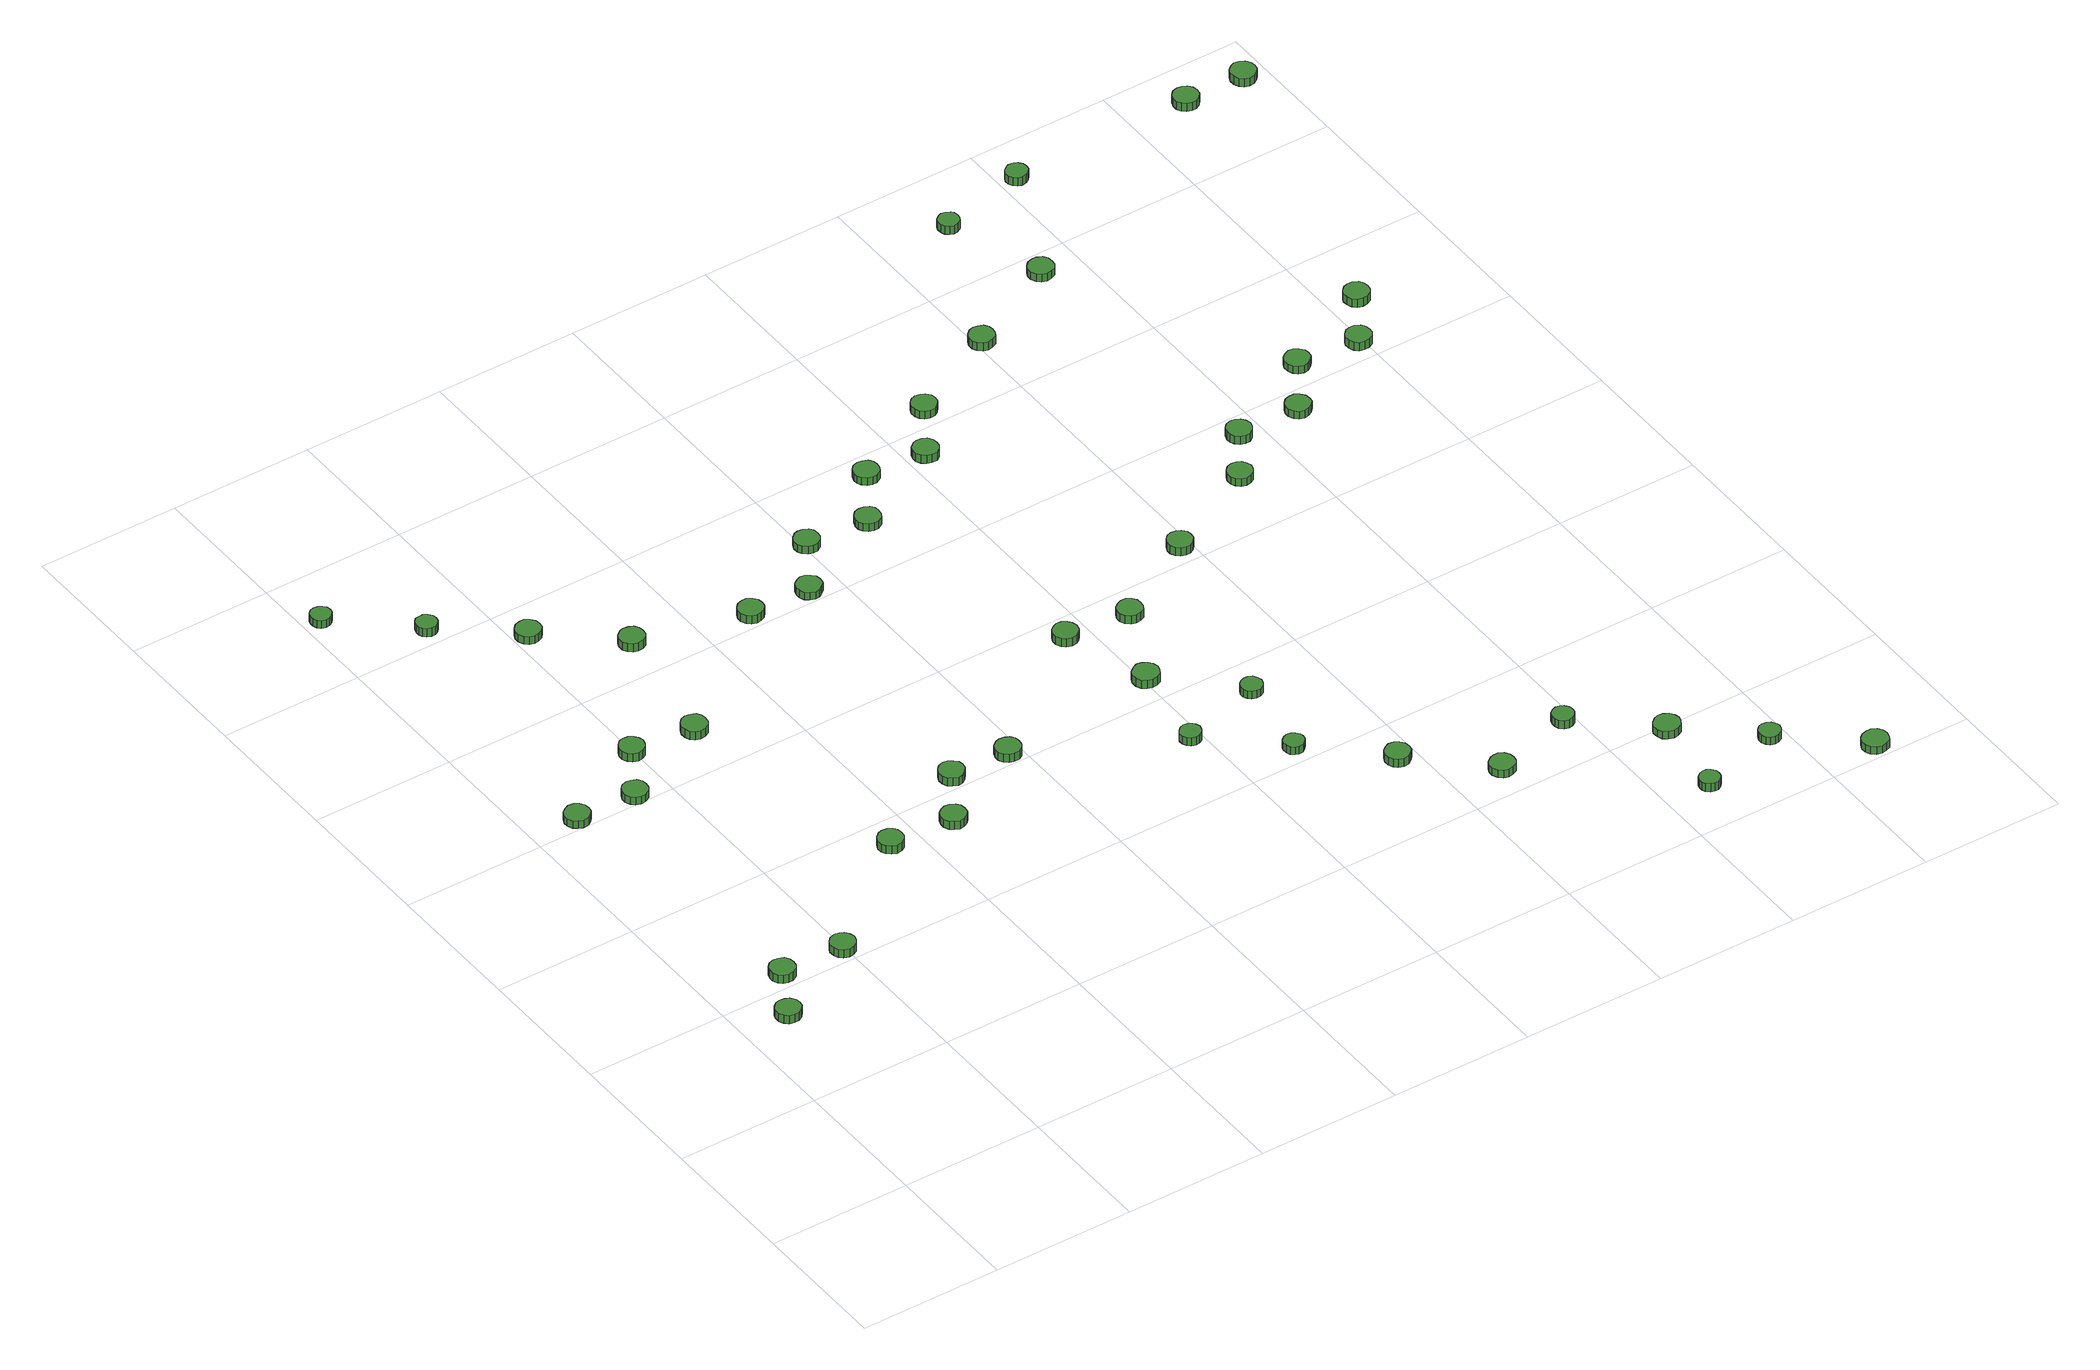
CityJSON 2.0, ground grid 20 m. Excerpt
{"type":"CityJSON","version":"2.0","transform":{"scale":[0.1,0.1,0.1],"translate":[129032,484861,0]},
"CityObjects":{
"tree1":{"type":"SolitaryVegetationObject","attributes":{"function":"something"},"geometry":[{"type":"MultiSurface","lod":"1","boundaries":[[[0,1,2,3,4,5,6,7,8,9,10,11,12,13,14]],[[15,16,17,18,19,20,21,22,23,24,25,26,27,28,29]],[[0,29,28,1]],[[1,28,27,2]],[[2,27,26,3]],[[3,26,25,4]],[[4,25,24,5]],[[5,24,23,6]],[[6,23,22,7]],[[7,22,21,8]],[[8,21,20,9]],[[9,20,19,10]],[[10,19,18,11]],[[11,18,17,12]],[[12,17,16,13]],[[13,16,15,14]],[[14,15,29,0]]]}]},
"tree2":{"type":"SolitaryVegetationObject","attributes":{"function":"something"},"geometry":[{"type":"MultiSurface","lod":"1","boundaries":[[[30,31,32,33,34,35,36,37,38,39,40,41,42,43,44]],[[45,46,47,48,49,50,51,52,53,54,55,56,57,58,59]],[[30,59,58,31]],[[31,58,57,32]],[[32,57,56,33]],[[33,56,55,34]],[[34,55,54,35]],[[35,54,53,36]],[[36,53,52,37]],[[37,52,51,38]],[[38,51,50,39]],[[39,50,49,40]],[[40,49,48,41]],[[41,48,47,42]],[[42,47,46,43]],[[43,46,45,44]],[[44,45,59,30]]]}]},
"tree3":{"type":"SolitaryVegetationObject","attributes":{"function":"something"},"geometry":[{"type":"MultiSurface","lod":"1","boundaries":[[[60,61,62,63,64,65,66,67,68,69,70,71,72,73,74]],[[75,76,77,78,79,80,81,82,83,84,85,86,87,88,89]],[[60,89,88,61]],[[61,88,87,62]],[[62,87,86,63]],[[63,86,85,64]],[[64,85,84,65]],[[65,84,83,66]],[[66,83,82,67]],[[67,82,81,68]],[[68,81,80,69]],[[69,80,79,70]],[[70,79,78,71]],[[71,78,77,72]],[[72,77,76,73]],[[73,76,75,74]],[[74,75,89,60]]]}]},
"tree4":{"type":"SolitaryVegetationObject","attributes":{"function":"something"},"geometry":[{"type":"MultiSurface","lod":"1","boundaries":[[[90,91,92,93,94,95,96,97,98,99,100,101,102,103,104]],[[105,106,107,108,109,110,111,112,113,114,115,116,117,118,119]],[[90,119,118,91]],[[91,118,117,92]],[[92,117,116,93]],[[93,116,115,94]],[[94,115,114,95]],[[95,114,113,96]],[[96,113,112,97]],[[97,112,111,98]],[[98,111,110,99]],[[99,110,109,100]],[[100,109,108,101]],[[101,108,107,102]],[[102,107,106,103]],[[103,106,105,104]],[[104,105,119,90]]]}]},
"tree5":{"type":"SolitaryVegetationObject","attributes":{"function":"something"},"geometry":[{"type":"MultiSurface","lod":"1","boundaries":[[[120,121,122,123,124,125,126,127,128,129,130,131,132,133,134]],[[135,136,137,138,139,140,141,142,143,144,145,146,147,148,149]],[[120,149,148,121]],[[121,148,147,122]],[[122,147,146,123]],[[123,146,145,124]],[[124,145,144,125]],[[125,144,143,126]],[[126,143,142,127]],[[127,142,141,128]],[[128,141,140,129]],[[129,140,139,130]],[[130,139,138,131]],[[131,138,137,132]],[[132,137,136,133]],[[133,136,135,134]],[[134,135,149,120]]]}]},
"tree6":{"type":"SolitaryVegetationObject","attributes":{"function":"something"},"geometry":[{"type":"MultiSurface","lod":"1","boundaries":[[[150,151,152,153,154,155,156,157,158,159,160,161,162,163,164]],[[165,166,167,168,169,170,171,172,173,174,175,176,177,178,179]],[[150,179,178,151]],[[151,178,177,152]],[[152,177,176,153]],[[153,176,175,154]],[[154,175,174,155]],[[155,174,173,156]],[[156,173,172,157]],[[157,172,171,158]],[[158,171,170,159]],[[159,170,169,160]],[[160,169,168,161]],[[161,168,167,162]],[[162,167,166,163]],[[163,166,165,164]],[[164,165,179,150]]]}]},
"tree7":{"type":"SolitaryVegetationObject","attributes":{"function":"something"},"geometry":[{"type":"MultiSurface","lod":"1","boundaries":[[[180,181,182,183,184,185,186,187,188,189,190,191,192,193,194]],[[195,196,197,198,199,200,201,202,203,204,205,206,207,208,209]],[[180,209,208,181]],[[181,208,207,182]],[[182,207,206,183]],[[183,206,205,184]],[[184,205,204,185]],[[185,204,203,186]],[[186,203,202,187]],[[187,202,201,188]],[[188,201,200,189]],[[189,200,199,190]],[[190,199,198,191]],[[191,198,197,192]],[[192,197,196,193]],[[193,196,195,194]],[[194,195,209,180]]]}]},
"tree8":{"type":"SolitaryVegetationObject","attributes":{"function":"something"},"geometry":[{"type":"MultiSurface","lod":"1","boundaries":[[[210,211,212,213,214,215,216,217,218,219,220,221,222,223,224]],[[225,226,227,228,229,230,231,232,233,234,235,236,237,238,239]],[[210,239,238,211]],[[211,238,237,212]],[[212,237,236,213]],[[213,236,235,214]],[[214,235,234,215]],[[215,234,233,216]],[[216,233,232,217]],[[217,232,231,218]],[[218,231,230,219]],[[219,230,229,220]],[[220,229,228,221]],[[221,228,227,222]],[[222,227,226,223]],[[223,226,225,224]],[[224,225,239,210]]]}]},
"tree9":{"type":"SolitaryVegetationObject","attributes":{"function":"something"},"geometry":[{"type":"MultiSurface","lod":"1","boundaries":[[[240,241,242,243,244,245,246,247,248,249,250,251,252,253,254]],[[255,256,257,258,259,260,261,262,263,264,265,266,267,268,269]],[[240,269,268,241]],[[241,268,267,242]],[[242,267,266,243]],[[243,266,265,244]],[[244,265,264,245]],[[245,264,263,246]],[[246,263,262,247]],[[247,262,261,248]],[[248,261,260,249]],[[249,260,259,250]],[[250,259,258,251]],[[251,258,257,252]],[[252,257,256,253]],[[253,256,255,254]],[[254,255,269,240]]]}]},
"tree10":{"type":"SolitaryVegetationObject","attributes":{"function":"something"},"geometry":[{"type":"MultiSurface","lod":"1","boundaries":[[[270,271,272,273,274,275,276,277,278,279,280,281,282,283,284]],[[285,286,287,288,289,290,291,292,293,294,295,296,297,298,299]],[[270,299,298,271]],[[271,298,297,272]],[[272,297,296,273]],[[273,296,295,274]],[[274,295,294,275]],[[275,294,293,276]],[[276,293,292,277]],[[277,292,291,278]],[[278,291,290,279]],[[279,290,289,280]],[[280,289,288,281]],[[281,288,287,282]],[[282,287,286,283]],[[283,286,285,284]],[[284,285,299,270]]]}]},
"tree11":{"type":"SolitaryVegetationObject","attributes":{"function":"something"},"geometry":[{"type":"MultiSurface","lod":"1","boundaries":[[[300,301,302,303,304,305,306,307,308,309,310,311,312,313,314]],[[315,316,317,318,319,320,321,322,323,324,325,326,327,328,329]],[[300,329,328,301]],[[301,328,327,302]],[[302,327,326,303]],[[303,326,325,304]],[[304,325,324,305]],[[305,324,323,306]],[[306,323,322,307]],[[307,322,321,308]],[[308,321,320,309]],[[309,320,319,310]],[[310,319,318,311]],[[311,318,317,312]],[[312,317,316,313]],[[313,316,315,314]],[[314,315,329,300]]]}]},
"tree12":{"type":"SolitaryVegetationObject","attributes":{"function":"something"},"geometry":[{"type":"MultiSurface","lod":"1","boundaries":[[[330,331,332,333,334,335,336,337,338,339,340,341,342,343,344]],[[345,346,347,348,349,350,351,352,353,354,355,356,357,358,359]],[[330,359,358,331]],[[331,358,357,332]],[[332,357,356,333]],[[333,356,355,334]],[[334,355,354,335]],[[335,354,353,336]],[[336,353,352,337]],[[337,352,351,338]],[[338,351,350,339]],[[339,350,349,340]],[[340,349,348,341]],[[341,348,347,342]],[[342,347,346,343]],[[343,346,345,344]],[[344,345,359,330]]]}]},
"tree13":{"type":"SolitaryVegetationObject","attributes":{"function":"something"},"geometry":[{"type":"MultiSurface","lod":"1","boundaries":[[[360,361,362,363,364,365,366,367,368,369,370,371,372,373,374]],[[375,376,377,378,379,380,381,382,383,384,385,386,387,388,389]],[[360,389,388,361]],[[361,388,387,362]],[[362,387,386,363]],[[363,386,385,364]],[[364,385,384,365]],[[365,384,383,366]],[[366,383,382,367]],[[367,382,381,368]],[[368,381,380,369]],[[369,380,379,370]],[[370,379,378,371]],[[371,378,377,372]],[[372,377,376,373]],[[373,376,375,374]],[[374,375,389,360]]]}]},
"tree14":{"type":"SolitaryVegetationObject","attributes":{"function":"something"},"geometry":[{"type":"MultiSurface","lod":"1","boundaries":[[[390,391,392,393,394,395,396,397,398,399,400,401,402,403,404]],[[405,406,407,408,409,410,411,412,413,414,415,416,417,418,419]],[[390,419,418,391]],[[391,418,417,392]],[[392,417,416,393]],[[393,416,415,394]],[[394,415,414,395]],[[395,414,413,396]],[[396,413,412,397]],[[397,412,411,398]],[[398,411,410,399]],[[399,410,409,400]],[[400,409,408,401]],[[401,408,407,402]],[[402,407,406,403]],[[403,406,405,404]],[[404,405,419,390]]]}]},
"tree15":{"type":"SolitaryVegetationObject","attributes":{"function":"something"},"geometry":[{"type":"MultiSurface","lod":"1","boundaries":[[[420,421,422,423,424,425,426,427,428,429,430,431,432,433,434]],[[435,436,437,438,439,440,441,442,443,444,445,446,447,448,449]],[[420,449,448,421]],[[421,448,447,422]],[[422,447,446,423]],[[423,446,445,424]],[[424,445,444,425]],[[425,444,443,426]],[[426,443,442,427]],[[427,442,441,428]],[[428,441,440,429]],[[429,440,439,430]],[[430,439,438,431]],[[431,438,437,432]],[[432,437,436,433]],[[433,436,435,434]],[[434,435,449,420]]]}]},
"tree16":{"type":"SolitaryVegetationObject","attributes":{"function":"something"},"geometry":[{"type":"MultiSurface","lod":"1","boundaries":[[[450,451,452,453,454,455,456,457,458,459,460,461,462,463,464]],[[465,466,467,468,469,470,471,472,473,474,475,476,477,478,479]],[[450,479,478,451]],[[451,478,477,452]],[[452,477,476,453]],[[453,476,475,454]],[[454,475,474,455]],[[455,474,473,456]],[[456,473,472,457]],[[457,472,471,458]],[[458,471,470,459]],[[459,470,469,460]],[[460,469,468,461]],[[461,468,467,462]],[[462,467,466,463]],[[463,466,465,464]],[[464,465,479,450]]]}]},
"tree17":{"type":"SolitaryVegetationObject","attributes":{"function":"something"},"geometry":[{"type":"MultiSurface","lod":"1","boundaries":[[[480,481,482,483,484,485,486,487,488,489,490,491,492,493,494]],[[495,496,497,498,499,500,501,502,503,504,505,506,507,508,509]],[[480,509,508,481]],[[481,508,507,482]],[[482,507,506,483]],[[483,506,505,484]],[[484,505,504,485]],[[485,504,503,486]],[[486,503,502,487]],[[487,502,501,488]],[[488,501,500,489]],[[489,500,499,490]],[[490,499,498,491]],[[491,498,497,492]],[[492,497,496,493]],[[493,496,495,494]],[[494,495,509,480]]]}]},
"tree18":{"type":"SolitaryVegetationObject","attributes":{"function":"something"},"geometry":[{"type":"MultiSurface","lod":"1","boundaries":[[[510,511,512,513,514,515,516,517,518,519,520,521,522,523,524]],[[525,526,527,528,529,530,531,532,533,534,535,536,537,538,539]],[[510,539,538,511]],[[511,538,537,512]],[[512,537,536,513]],[[513,536,535,514]],[[514,535,534,515]],[[515,534,533,516]],[[516,533,532,517]],[[517,532,531,518]],[[518,531,530,519]],[[519,530,529,520]],[[520,529,528,521]],[[521,528,527,522]],[[522,527,526,523]],[[523,526,525,524]],[[524,525,539,510]]]}]},
"tree19":{"type":"SolitaryVegetationObject","attributes":{"function":"something"},"geometry":[{"type":"MultiSurface","lod":"1","boundaries":[[[540,541,542,543,544,545,546,547,548,549,550,551,552,553,554]],[[555,556,557,558,559,560,561,562,563,564,565,566,567,568,569]],[[540,569,568,541]],[[541,568,567,542]],[[542,567,566,543]],[[543,566,565,544]],[[544,565,564,545]],[[545,564,563,546]],[[546,563,562,547]],[[547,562,561,548]],[[548,561,560,549]],[[549,560,559,550]],[[550,559,558,551]],[[551,558,557,552]],[[552,557,556,553]],[[553,556,555,554]],[[554,555,569,540]]]}]},
"tree20":{"type":"SolitaryVegetationObject","attributes":{"function":"something"},"geometry":[{"type":"MultiSurface","lod":"1","boundaries":[[[570,571,572,573,574,575,576,577,578,579,580,581,582,583,584]],[[585,586,587,588,589,590,591,592,593,594,595,596,597,598,599]],[[570,599,598,571]],[[571,598,597,572]],[[572,597,596,573]],[[573,596,595,574]],[[574,595,594,575]],[[575,594,593,576]],[[576,593,592,577]],[[577,592,591,578]],[[578,591,590,579]],[[579,590,589,580]],[[580,589,588,581]],[[581,588,587,582]],[[582,587,586,583]],[[583,586,585,584]],[[584,585,599,570]]]}]},
"tree21":{"type":"SolitaryVegetationObject","attributes":{"function":"something"},"geometry":[{"type":"MultiSurface","lod":"1","boundaries":[[[600,601,602,603,604,605,606,607,608,609,610,611,612,613,614]],[[615,616,617,618,619,620,621,622,623,624,625,626,627,628,629]],[[600,629,628,601]],[[601,628,627,602]],[[602,627,626,603]],[[603,626,625,604]],[[604,625,624,605]],[[605,624,623,606]],[[606,623,622,607]],[[607,622,621,608]],[[608,621,620,609]],[[609,620,619,610]],[[610,619,618,611]],[[611,618,617,612]],[[612,617,616,613]],[[613,616,615,614]],[[614,615,629,600]]]}]},
"tree22":{"type":"SolitaryVegetationObject","attributes":{"function":"something"},"geometry":[{"type":"MultiSurface","lod":"1","boundaries":[[[630,631,632,633,634,635,636,637,638,639,640,641,642,643,644]],[[645,646,647,648,649,650,651,652,653,654,655,656,657,658,659]],[[630,659,658,631]],[[631,658,657,632]],[[632,657,656,633]],[[633,656,655,634]],[[634,655,654,635]],[[635,654,653,636]],[[636,653,652,637]],[[637,652,651,638]],[[638,651,650,639]],[[639,650,649,640]],[[640,649,648,641]],[[641,648,647,642]],[[642,647,646,643]],[[643,646,645,644]],[[644,645,659,630]]]}]},
"tree23":{"type":"SolitaryVegetationObject","attributes":{"function":"something"},"geometry":[{"type":"MultiSurface","lod":"1","boundaries":[[[660,661,662,663,664,665,666,667,668,669,670,671,672,673,674]],[[675,676,677,678,679,680,681,682,683,684,685,686,687,688,689]],[[660,689,688,661]],[[661,688,687,662]],[[662,687,686,663]],[[663,686,685,664]],[[664,685,684,665]],[[665,684,683,666]],[[666,683,682,667]],[[667,682,681,668]],[[668,681,680,669]],[[669,680,679,670]],[[670,679,678,671]],[[671,678,677,672]],[[672,677,676,673]],[[673,676,675,674]],[[674,675,689,660]]]}]},
"tree24":{"type":"SolitaryVegetationObject","attributes":{"function":"something"},"geometry":[{"type":"MultiSurface","lod":"1","boundaries":[[[690,691,692,693,694,695,696,697,698,699,700,701,702,703,704]],[[705,706,707,708,709,710,711,712,713,714,715,716,717,718,719]],[[690,719,718,691]],[[691,718,717,692]],[[692,717,716,693]],[[693,716,715,694]],[[694,715,714,695]],[[695,714,713,696]],[[696,713,712,697]],[[697,712,711,698]],[[698,711,710,699]],[[699,710,709,700]],[[700,709,708,701]],[[701,708,707,702]],[[702,707,706,703]],[[703,706,705,704]],[[704,705,719,690]]]}]},
"tree25":{"type":"SolitaryVegetationObject","attributes":{"function":"something"},"geometry":[{"type":"MultiSurface","lod":"1","boundaries":[[[720,721,722,723,724,725,726,727,728,729,730,731,732,733,734]],[[735,736,737,738,739,740,741,742,743,744,745,746,747,748,749]],[[720,749,748,721]],[[721,748,747,722]],[[722,747,746,723]],[[723,746,745,724]],[[724,745,744,725]],[[725,744,743,726]],[[726,743,742,727]],[[727,742,741,728]],[[728,741,740,729]],[[729,740,739,730]],[[730,739,738,731]],[[731,738,737,732]],[[732,737,736,733]],[[733,736,735,734]],[[734,735,749,720]]]}]},
"tree26":{"type":"SolitaryVegetationObject","attributes":{"function":"something"},"geometry":[{"type":"MultiSurface","lod":"1","boundaries":[[[750,751,752,753,754,755,756,757,758,759,760,761,762,763,764]],[[765,766,767,768,769,770,771,772,773,774,775,776,777,778,779]],[[750,779,778,751]],[[751,778,777,752]],[[752,777,776,753]],[[753,776,775,754]],[[754,775,774,755]],[[755,774,773,756]],[[756,773,772,757]],[[757,772,771,758]],[[758,771,770,759]],[[759,770,769,760]],[[760,769,768,761]],[[761,768,767,762]],[[762,767,766,763]],[[763,766,765,764]],[[764,765,779,750]]]}]},
"tree27":{"type":"SolitaryVegetationObject","attributes":{"function":"something"},"geometry":[{"type":"MultiSurface","lod":"1","boundaries":[[[780,781,782,783,784,785,786,787,788,789,790,791,792,793,794]],[[795,796,797,798,799,800,801,802,803,804,805,806,807,808,809]],[[780,809,808,781]],[[781,808,807,782]],[[782,807,806,783]],[[783,806,805,784]],[[784,805,804,785]],[[785,804,803,786]],[[786,803,802,787]],[[787,802,801,788]],[[788,801,800,789]],[[789,800,799,790]],[[790,799,798,791]],[[791,798,797,792]],[[792,797,796,793]],[[793,796,795,794]],[[794,795,809,780]]]}]},
"tree28":{"type":"SolitaryVegetationObject","attributes":{"function":"something"},"geometry":[{"type":"MultiSurface","lod":"1","boundaries":[[[810,811,812,813,814,815,816,817,818,819,820,821,822,823,824]],[[825,826,827,828,829,830,831,832,833,834,835,836,837,838,839]],[[810,839,838,811]],[[811,838,837,812]],[[812,837,836,813]],[[813,836,835,814]],[[814,835,834,815]],[[815,834,833,816]],[[816,833,832,817]],[[817,832,831,818]],[[818,831,830,819]],[[819,830,829,820]],[[820,829,828,821]],[[821,828,827,822]],[[822,827,826,823]],[[823,826,825,824]],[[824,825,839,810]]]}]},
"tree29":{"type":"SolitaryVegetationObject","attributes":{"function":"something"},"geometry":[{"type":"MultiSurface","lod":"1","boundaries":[[[840,841,842,843,844,845,846,847,848,849,850,851,852,853,854]],[[855,856,857,858,859,860,861,862,863,864,865,866,867,868,869]],[[840,869,868,841]],[[841,868,867,842]],[[842,867,866,843]],[[843,866,865,844]],[[844,865,864,845]],[[845,864,863,846]],[[846,863,862,847]],[[847,862,861,848]],[[848,861,860,849]],[[849,860,859,850]],[[850,859,858,851]],[[851,858,857,852]],[[852,857,856,853]],[[853,856,855,854]],[[854,855,869,840]]]}]},
"tree30":{"type":"SolitaryVegetationObject","attributes":{"function":"something"},"geometry":[{"type":"MultiSurface","lod":"1","boundaries":[[[870,871,872,873,874,875,876,877,878,879,880,881,882,883,884]],[[885,886,887,888,889,890,891,892,893,894,895,896,897,898,899]],[[870,899,898,871]],[[871,898,897,872]],[[872,897,896,873]],[[873,896,895,874]],[[874,895,894,875]],[[875,894,893,876]],[[876,893,892,877]],[[877,892,891,878]],[[878,891,890,879]],[[879,890,889,880]],[[880,889,888,881]],[[881,888,887,882]],[[882,887,886,883]],[[883,886,885,884]],[[884,885,899,870]]]}]},
"tree31":{"type":"SolitaryVegetationObject","attributes":{"function":"something"},"geometry":[{"type":"MultiSurface","lod":"1","boundaries":[[[900,901,902,903,904,905,906,907,908,909,910,911,912,913,914]],[[915,916,917,918,919,920,921,922,923,924,925,926,927,928,929]],[[900,929,928,901]],[[901,928,927,902]],[[902,927,926,903]],[[903,926,925,904]],[[904,925,924,905]],[[905,924,923,906]],[[906,923,922,907]],[[907,922,921,908]],[[908,921,920,909]],[[909,920,919,910]],[[910,919,918,911]],[[911,918,917,912]],[[912,917,916,913]],[[913,916,915,914]],[[914,915,929,900]]]}]},
"tree32":{"type":"SolitaryVegetationObject","attributes":{"function":"something"},"geometry":[{"type":"MultiSurface","lod":"1","boundaries":[[[930,931,932,933,934,935,936,937,938,939,940,941,942,943,944]],[[945,946,947,948,949,950,951,952,953,954,955,956,957,958,959]],[[930,959,958,931]],[[931,958,957,932]],[[932,957,956,933]],[[933,956,955,934]],[[934,955,954,935]],[[935,954,953,936]],[[936,953,952,937]],[[937,952,951,938]],[[938,951,950,939]],[[939,950,949,940]],[[940,949,948,941]],[[941,948,947,942]],[[942,947,946,943]],[[943,946,945,944]],[[944,945,959,930]]]}]},
"tree33":{"type":"SolitaryVegetationObject","attributes":{"function":"something"},"geometry":[{"type":"MultiSurface","lod":"1","boundaries":[[[960,961,962,963,964,965,966,967,968,969,970,971,972,973,974]],[[975,976,977,978,979,980,981,982,983,984,985,986,987,988,989]],[[960,989,988,961]],[[961,988,987,962]],[[962,987,986,963]],[[963,986,985,964]],[[964,985,984,965]],[[965,984,983,966]],[[966,983,982,967]],[[967,982,981,968]],[[968,981,980,969]],[[969,980,979,970]],[[970,979,978,971]],[[971,978,977,972]],[[972,977,976,973]],[[973,976,975,974]],[[974,975,989,960]]]}]},
"tree34":{"type":"SolitaryVegetationObject","attributes":{"function":"something"},"geometry":[{"type":"MultiSurface","lod":"1","boundaries":[[[990,991,992,993,994,995,996,997,998,999,1000,1001,1002,1003,1004]],[[1005,1006,1007,1008,1009,1010,1011,1012,1013,1014,1015,1016,1017,1018,1019]],[[990,1019,1018,991]],[[991,1018,1017,992]],[[992,1017,1016,993]],[[993,1016,1015,994]],[[994,1015,1014,995]],[[995,1014,1013,996]],[[996,1013,1012,997]],[[997,1012,1011,998]],[[998,1011,1010,999]],[[999,1010,1009,1000]],[[1000,1009,1008,1001]],[[1001,1008,1007,1002]],[[1002,1007,1006,1003]],[[1003,1006,1005,1004]],[[1004,1005,1019,990]]]}]},
"tree35":{"type":"SolitaryVegetationObject","attributes":{"function":"something"},"geometry":[{"type":"MultiSurface","lod":"1","boundaries":[[[1020,1021,1022,1023,1024,1025,1026,1027,1028,1029,1030,1031,1032,1033,1034]],[[1035,1036,1037,1038,1039,1040,1041,1042,1043,1044,1045,1046,1047,1048,1049]],[[1020,1049,1048,1021]],[[1021,1048,1047,1022]],[[1022,1047,1046,1023]],[[1023,1046,1045,1024]],[[1024,1045,1044,1025]],[[1025,1044,1043,1026]],[[1026,1043,1042,1027]],[[1027,1042,1041,1028]],[[1028,1041,1040,1029]],[[1029,1040,1039,1030]],[[1030,1039,1038,1031]],[[1031,1038,1037,1032]],[[1032,1037,1036,1033]],[[1033,1036,1035,1034]],[[1034,1035,1049,1020]]]}]},
"tree36":{"type":"SolitaryVegetationObject","attributes":{"function":"something"},"geometry":[{"type":"MultiSurface","lod":"1","boundaries":[[[1050,1051,1052,1053,1054,1055,1056,1057,1058,1059,1060,1061,1062,1063,1064]],[[1065,1066,1067,1068,1069,1070,1071,1072,1073,1074,1075,1076,1077,1078,1079]],[[1050,1079,1078,1051]],[[1051,1078,1077,1052]],[[1052,1077,1076,1053]],[[1053,1076,1075,1054]],[[1054,1075,1074,1055]],[[1055,1074,1073,1056]],[[1056,1073,1072,1057]],[[1057,1072,1071,1058]],[[1058,1071,1070,1059]],[[1059,1070,1069,1060]],[[1060,1069,1068,1061]],[[1061,1068,1067,1062]],[[1062,1067,1066,1063]],[[1063,1066,1065,1064]],[[1064,1065,1079,1050]]]}]},
"tree37":{"type":"SolitaryVegetationObject","attributes":{"function":"something"},"geometry":[{"type":"MultiSurface","lod":"1","boundaries":[[[1080,1081,1082,1083,1084,1085,1086,1087,1088,1089,1090,1091,1092,1093,1094]],[[1095,1096,1097,1098,1099,1100,1101,1102,1103,1104,1105,1106,1107,1108,1109]],[[1080,1109,1108,1081]],[[1081,1108,1107,1082]],[[1082,1107,1106,1083]],[[1083,1106,1105,1084]],[[1084,1105,1104,1085]],[[1085,1104,1103,1086]],[[1086,1103,1102,1087]],[[1087,1102,1101,1088]],[[1088,1101,1100,1089]],[[1089,1100,1099,1090]],[[1090,1099,1098,1091]],[[1091,1098,1097,1092]],[[1092,1097,1096,1093]],[[1093,1096,1095,1094]],[[1094,1095,1109,1080]]]}]},
"tree38":{"type":"SolitaryVegetationObject","attributes":{"function":"something"},"geometry":[{"type":"MultiSurface","lod":"1","boundaries":[[[1110,1111,1112,1113,1114,1115,1116,1117,1118,1119,1120,1121,1122,1123,1124]],[[1125,1126,1127,1128,1129,1130,1131,1132,1133,1134,1135,1136,1137,1138,1139]],[[1110,1139,1138,1111]],[[1111,1138,1137,1112]],[[1112,1137,1136,1113]],[[1113,1136,1135,1114]],[[1114,1135,1134,1115]],[[1115,1134,1133,1116]],[[1116,1133,1132,1117]],[[1117,1132,1131,1118]],[[1118,1131,1130,1119]],[[1119,1130,1129,1120]],[[1120,1129,1128,1121]],[[1121,1128,1127,1122]],[[1122,1127,1126,1123]],[[1123,1126,1125,1124]],[[1124,1125,1139,1110]]]}]},
"tree39":{"type":"SolitaryVegetationObject","attributes":{"function":"something"},"geometry":[{"type":"MultiSurface","lod":"1","boundaries":[[[1140,1141,1142,1143,1144,1145,1146,1147,1148,1149,1150,1151,1152,1153,1154]],[[1155,1156,1157,1158,1159,1160,1161,1162,1163,1164,1165,1166,1167,1168,1169]],[[1140,1169,1168,1141]],[[1141,1168,1167,1142]],[[1142,1167,1166,1143]],[[1143,1166,1165,1144]],[[1144,1165,1164,1145]],[[1145,1164,1163,1146]],[[1146,1163,1162,1147]],[[1147,1162,1161,1148]],[[1148,1161,1160,1149]],[[1149,1160,1159,1150]],[[1150,1159,1158,1151]],[[1151,1158,1157,1152]],[[1152,1157,1156,1153]],[[1153,1156,1155,1154]],[[1154,1155,1169,1140]]]}]},
"tree40":{"type":"SolitaryVegetationObject","attributes":{"function":"something"},"geometry":[{"type":"MultiSurface","lod":"1","boundaries":[[[1170,1171,1172,1173,1174,1175,1176,1177,1178,1179,1180,1181,1182,1183,1184]],[[1185,1186,1187,1188,1189,1190,1191,1192,1193,1194,1195,1196,1197,1198,1199]],[[1170,1199,1198,1171]],[[1171,1198,1197,1172]],[[1172,1197,1196,1173]],[[1173,1196,1195,1174]],[[1174,1195,1194,1175]],[[1175,1194,1193,1176]],[[1176,1193,1192,1177]],[[1177,1192,1191,1178]],[[1178,1191,1190,1179]],[[1179,1190,1189,1180]],[[1180,1189,1188,1181]],[[1181,1188,1187,1182]],[[1182,1187,1186,1183]],[[1183,1186,1185,1184]],[[1184,1185,1199,1170]]]}]},
"tree41":{"type":"SolitaryVegetationObject","attributes":{"function":"something"},"geometry":[{"type":"MultiSurface","lod":"1","boundaries":[[[1200,1201,1202,1203,1204,1205,1206,1207,1208,1209,1210,1211,1212,1213,1214]],[[1215,1216,1217,1218,1219,1220,1221,1222,1223,1224,1225,1226,1227,1228,1229]],[[1200,1229,1228,1201]],[[1201,1228,1227,1202]],[[1202,1227,1226,1203]],[[1203,1226,1225,1204]],[[1204,1225,1224,1205]],[[1205,1224,1223,1206]],[[1206,1223,1222,1207]],[[1207,1222,1221,1208]],[[1208,1221,1220,1209]],[[1209,1220,1219,1210]],[[1210,1219,1218,1211]],[[1211,1218,1217,1212]],[[1212,1217,1216,1213]],[[1213,1216,1215,1214]],[[1214,1215,1229,1200]]]}]},
"tree42":{"type":"SolitaryVegetationObject","attributes":{"function":"something"},"geometry":[{"type":"MultiSurface","lod":"1","boundaries":[[[1230,1231,1232,1233,1234,1235,1236,1237,1238,1239,1240,1241,1242,1243,1244]],[[1245,1246,1247,1248,1249,1250,1251,1252,1253,1254,1255,1256,1257,1258,1259]],[[1230,1259,1258,1231]],[[1231,1258,1257,1232]],[[1232,1257,1256,1233]],[[1233,1256,1255,1234]],[[1234,1255,1254,1235]],[[1235,1254,1253,1236]],[[1236,1253,1252,1237]],[[1237,1252,1251,1238]],[[1238,1251,1250,1239]],[[1239,1250,1249,1240]],[[1240,1249,1248,1241]],[[1241,1248,1247,1242]],[[1242,1247,1246,1243]],[[1243,1246,1245,1244]],[[1244,1245,1259,1230]]]}]},
"tree43":{"type":"SolitaryVegetationObject","attributes":{"function":"something"},"geometry":[{"type":"MultiSurface","lod":"1","boundaries":[[[1260,1261,1262,1263,1264,1265,1266,1267,1268,1269,1270,1271,1272,1273,1274]],[[1275,1276,1277,1278,1279,1280,1281,1282,1283,1284,1285,1286,1287,1288,1289]],[[1260,1289,1288,1261]],[[1261,1288,1287,1262]],[[1262,1287,1286,1263]],[[1263,1286,1285,1264]],[[1264,1285,1284,1265]],[[1265,1284,1283,1266]],[[1266,1283,1282,1267]],[[1267,1282,1281,1268]],[[1268,1281,1280,1269]],[[1269,1280,1279,1270]],[[1270,1279,1278,1271]],[[1271,1278,1277,1272]],[[1272,1277,1276,1273]],[[1273,1276,1275,1274]],[[1274,1275,1289,1260]]]}]},
"tree44":{"type":"SolitaryVegetationObject","attributes":{"function":"something"},"geometry":[{"type":"MultiSurface","lod":"1","boundaries":[[[1290,1291,1292,1293,1294,1295,1296,1297,1298,1299,1300,1301,1302,1303,1304]],[[1305,1306,1307,1308,1309,1310,1311,1312,1313,1314,1315,1316,1317,1318,1319]],[[1290,1319,1318,1291]],[[1291,1318,1317,1292]],[[1292,1317,1316,1293]],[[1293,1316,1315,1294]],[[1294,1315,1314,1295]],[[1295,1314,1313,1296]],[[1296,1313,1312,1297]],[[1297,1312,1311,1298]],[[1298,1311,1310,1299]],[[1299,1310,1309,1300]],[[1300,1309,1308,1301]],[[1301,1308,1307,1302]],[[1302,1307,1306,1303]],[[1303,1306,1305,1304]],[[1304,1305,1319,1290]]]}]},
"tree45":{"type":"SolitaryVegetationObject","attributes":{"function":"something"},"geometry":[{"type":"MultiSurface","lod":"1","boundaries":[[[1320,1321,1322,1323,1324,1325,1326,1327,1328,1329,1330,1331,1332,1333,1334]],[[1335,1336,1337,1338,1339,1340,1341,1342,1343,1344,1345,1346,1347,1348,1349]],[[1320,1349,1348,1321]],[[1321,1348,1347,1322]],[[1322,1347,1346,1323]],[[1323,1346,1345,1324]],[[1324,1345,1344,1325]],[[1325,1344,1343,1326]],[[1326,1343,1342,1327]],[[1327,1342,1341,1328]],[[1328,1341,1340,1329]],[[1329,1340,1339,1330]],[[1330,1339,1338,1331]],[[1331,1338,1337,1332]],[[1332,1337,1336,1333]],[[1333,1336,1335,1334]],[[1334,1335,1349,1320]]]}]},
"tree46":{"type":"SolitaryVegetationObject","attributes":{"function":"something"},"geometry":[{"type":"MultiSurface","lod":"1","boundaries":[[[1350,1351,1352,1353,1354,1355,1356,1357,1358,1359,1360,1361,1362,1363,1364]],[[1365,1366,1367,1368,1369,1370,1371,1372,1373,1374,1375,1376,1377,1378,1379]],[[1350,1379,1378,1351]],[[1351,1378,1377,1352]],[[1352,1377,1376,1353]],[[1353,1376,1375,1354]],[[1354,1375,1374,1355]],[[1355,1374,1373,1356]],[[1356,1373,1372,1357]],[[1357,1372,1371,1358]],[[1358,1371,1370,1359]],[[1359,1370,1369,1360]],[[1360,1369,1368,1361]],[[1361,1368,1367,1362]],[[1362,1367,1366,1363]],[[1363,1366,1365,1364]],[[1364,1365,1379,1350]]]}]},
"tree47":{"type":"SolitaryVegetationObject","attributes":{"function":"something"},"geometry":[{"type":"MultiSurface","lod":"1","boundaries":[[[1380,1381,1382,1383,1384,1385,1386,1387,1388,1389,1390,1391,1392,1393,1394]],[[1395,1396,1397,1398,1399,1400,1401,1402,1403,1404,1405,1406,1407,1408,1409]],[[1380,1409,1408,1381]],[[1381,1408,1407,1382]],[[1382,1407,1406,1383]],[[1383,1406,1405,1384]],[[1384,1405,1404,1385]],[[1385,1404,1403,1386]],[[1386,1403,1402,1387]],[[1387,1402,1401,1388]],[[1388,1401,1400,1389]],[[1389,1400,1399,1390]],[[1390,1399,1398,1391]],[[1391,1398,1397,1392]],[[1392,1397,1396,1393]],[[1393,1396,1395,1394]],[[1394,1395,1409,1380]]]}]},
"tree48":{"type":"SolitaryVegetationObject","attributes":{"function":"something"},"geometry":[{"type":"MultiSurface","lod":"1","boundaries":[[[1410,1411,1412,1413,1414,1415,1416,1417,1418,1419,1420,1421,1422,1423,1424]],[[1425,1426,1427,1428,1429,1430,1431,1432,1433,1434,1435,1436,1437,1438,1439]],[[1410,1439,1438,1411]],[[1411,1438,1437,1412]],[[1412,1437,1436,1413]],[[1413,1436,1435,1414]],[[1414,1435,1434,1415]],[[1415,1434,1433,1416]],[[1416,1433,1432,1417]],[[1417,1432,1431,1418]],[[1418,1431,1430,1419]],[[1419,1430,1429,1420]],[[1420,1429,1428,1421]],[[1421,1428,1427,1422]],[[1422,1427,1426,1423]],[[1423,1426,1425,1424]],[[1424,1425,1439,1410]]]}]}
},
"vertices":[
[78,345,33],[77,352,33],[72,358,33],[66,361,33],[59,362,33],[52,360,33],[47,355,33],[44,349,33],[44,341,33],[47,335,33],[52,330,33],[59,328,33],[66,328,33],[72,332,33],[77,338,33],[77,338,20],[72,332,20],[66,328,20],[59,328,20],[52,330,20],[47,335,20],[44,341,20],[44,349,20],[47,355,20],[52,360,20],[59,362,20],[66,361,20],[72,358,20],[77,352,20],[78,345,20],
[117,415,32],[116,422,32],[112,428,32],[105,431,32],[98,432,32],[91,430,32],[86,425,32],[83,418,32],[83,411,32],[86,405,32],[91,400,32],[98,398,32],[105,398,32],[112,402,32],[116,408,32],[116,408,19],[112,402,19],[105,398,19],[98,398,19],[91,400,19],[86,405,19],[83,411,19],[83,418,19],[86,425,19],[91,430,19],[98,432,19],[105,431,19],[112,428,19],[116,422,19],[117,415,19],
[76,804,34],[75,811,34],[71,817,34],[65,821,34],[57,822,34],[51,819,34],[45,815,34],[42,808,34],[42,801,34],[45,794,34],[51,790,34],[57,787,34],[65,788,34],[71,792,34],[75,797,34],[75,797,22],[71,792,22],[65,788,22],[57,787,22],[51,790,22],[45,794,22],[42,801,22],[42,808,22],[45,815,22],[51,819,22],[57,822,22],[65,821,22],[71,817,22],[75,811,22],[76,804,22],
[206,411,34],[204,418,34],[200,424,34],[194,427,34],[187,428,34],[180,426,34],[175,421,34],[172,415,34],[172,407,34],[175,401,34],[180,396,34],[187,394,34],[194,395,34],[200,398,34],[204,404,34],[204,404,21],[200,398,21],[194,395,21],[187,394,21],[180,396,21],[175,401,21],[172,407,21],[172,415,21],[175,421,21],[180,426,21],[187,428,21],[194,427,21],[200,424,21],[204,418,21],[206,411,21],
[162,803,33],[161,810,33],[157,816,33],[150,819,33],[143,820,33],[136,818,33],[131,813,33],[128,806,33],[128,799,33],[131,793,33],[136,788,33],[143,786,33],[150,786,33],[157,790,33],[161,796,33],[161,796,21],[157,790,21],[150,786,21],[143,786,21],[136,788,21],[131,793,21],[128,799,21],[128,806,21],[131,813,21],[136,818,21],[143,820,21],[150,819,21],[157,816,21],[161,810,21],[162,803,21],
[34,1309,29],[33,1315,29],[29,1319,29],[24,1322,29],[18,1323,29],[12,1321,29],[8,1317,29],[6,1312,29],[6,1306,29],[8,1300,29],[12,1296,29],[18,1294,29],[24,1295,29],[29,1298,29],[33,1303,29],[33,1303,17],[29,1298,17],[24,1295,17],[18,1294,17],[12,1296,17],[8,1300,17],[6,1306,17],[6,1312,17],[8,1317,17],[12,1321,17],[18,1323,17],[24,1322,17],[29,1319,17],[33,1315,17],[34,1309,17],
[205,872,36],[203,879,36],[199,884,36],[193,888,36],[186,889,36],[179,887,36],[174,882,36],[171,875,36],[171,868,36],[174,862,36],[179,857,36],[186,854,36],[193,855,36],[199,859,36],[203,865,36],[203,865,23],[199,859,23],[193,855,23],[186,854,23],[179,857,23],[174,862,23],[171,868,23],[171,875,23],[174,882,23],[179,887,23],[186,889,23],[193,888,23],[199,884,23],[203,879,23],[205,872,23],
[131,1218,32],[130,1224,32],[126,1229,32],[121,1232,32],[115,1232,32],[109,1231,32],[105,1227,32],[103,1221,32],[103,1215,32],[105,1210,32],[109,1206,32],[115,1204,32],[121,1204,32],[126,1207,32],[130,1212,32],[130,1212,19],[126,1207,19],[121,1204,19],[115,1204,19],[109,1206,19],[105,1210,19],[103,1215,19],[103,1221,19],[105,1227,19],[109,1231,19],[115,1232,19],[121,1232,19],[126,1229,19],[130,1224,19],[131,1218,19],
[369,544,34],[368,551,34],[364,556,34],[358,560,34],[350,561,34],[344,559,34],[338,554,34],[335,547,34],[335,540,34],[338,534,34],[344,529,34],[350,526,34],[358,527,34],[364,531,34],[368,537,34],[368,537,21],[364,531,21],[358,527,21],[350,526,21],[344,529,21],[338,534,21],[335,540,21],[335,547,21],[338,554,21],[344,559,21],[350,561,21],[358,560,21],[364,556,21],[368,551,21],[369,544,21],
[294,865,35],[293,872,35],[289,878,35],[282,881,35],[275,882,35],[268,880,35],[263,875,35],[260,868,35],[260,861,35],[263,854,35],[268,849,35],[275,847,35],[282,848,35],[289,851,35],[293,857,35],[293,857,22],[289,851,22],[282,848,22],[275,847,22],[268,849,22],[263,854,22],[260,861,22],[260,868,22],[263,875,22],[268,880,22],[275,882,22],[282,881,22],[289,878,22],[293,872,22],[294,865,22],
[230,1135,33],[229,1142,33],[224,1148,33],[218,1152,33],[211,1152,33],[204,1150,33],[199,1145,33],[196,1139,33],[196,1132,33],[199,1125,33],[204,1120,33],[211,1118,33],[218,1119,33],[224,1122,33],[229,1128,33],[229,1128,21],[224,1122,21],[218,1119,21],[211,1118,21],[204,1120,21],[199,1125,21],[196,1132,21],[196,1139,21],[199,1145,21],[204,1150,21],[211,1152,21],[218,1152,21],[224,1148,21],[229,1142,21],[230,1135,21],
[459,537,36],[458,544,36],[454,549,36],[447,553,36],[440,554,36],[433,551,36],[428,547,36],[425,540,36],[425,533,36],[428,526,36],[433,522,36],[440,519,36],[447,520,36],[454,524,36],[458,529,36],[458,529,23],[454,524,23],[447,520,23],[440,519,23],[433,522,23],[428,526,23],[425,533,23],[425,540,23],[428,547,23],[433,551,23],[440,554,23],[447,553,23],[454,549,23],[458,544,23],[459,537,23],
[326,1048,36],[325,1055,36],[321,1061,36],[315,1064,36],[307,1065,36],[301,1063,36],[295,1058,36],[292,1052,36],[292,1044,36],[295,1038,36],[301,1033,36],[307,1031,36],[315,1032,36],[321,1035,36],[325,1041,36],[325,1041,23],[321,1035,23],[315,1032,23],[307,1031,23],[301,1033,23],[295,1038,23],[292,1044,23],[292,1052,23],[295,1058,23],[301,1063,23],[307,1065,23],[315,1064,23],[321,1061,23],[325,1055,23],[326,1048,23],
[506,609,35],[505,616,35],[500,621,35],[494,625,35],[487,626,35],[480,624,35],[475,619,35],[472,612,35],[472,605,35],[475,598,35],[480,594,35],[487,591,35],[494,592,35],[500,596,35],[505,602,35],[505,602,22],[500,596,22],[494,592,22],[487,591,22],[480,594,22],[475,598,22],[472,605,22],[472,612,22],[475,619,22],[480,624,22],[487,626,22],[494,625,22],[500,621,22],[505,616,22],[506,609,22],
[588,605,37],[587,612,37],[583,618,37],[577,621,37],[569,622,37],[563,620,37],[557,615,37],[554,608,37],[554,601,37],[557,595,37],[563,590,37],[569,588,37],[577,588,37],[583,592,37],[587,598,37],[587,598,24],[583,592,24],[577,588,24],[569,588,24],[563,590,24],[557,595,24],[554,601,24],[554,608,24],[557,615,24],[563,620,24],[569,622,24],[577,621,24],[583,618,24],[587,612,24],[588,605,24],
[478,1008,37],[477,1015,37],[472,1021,37],[466,1025,37],[459,1025,37],[452,1023,37],[447,1018,37],[444,1012,37],[444,1005,37],[447,998,37],[452,993,37],[459,991,37],[466,992,37],[472,995,37],[477,1001,37],[477,1001,24],[472,995,24],[466,992,24],[459,991,24],[452,993,24],[447,998,24],[444,1005,24],[444,1012,24],[447,1018,24],[452,1023,24],[459,1025,24],[466,1025,24],[472,1021,24],[477,1015,24],[478,1008,24],
[564,1006,36],[563,1013,36],[558,1018,36],[552,1022,36],[545,1023,36],[538,1020,36],[533,1016,36],[530,1009,36],[530,1002,36],[533,995,36],[538,991,36],[545,988,36],[552,989,36],[558,993,36],[563,998,36],[563,998,24],[558,993,24],[552,989,24],[545,988,24],[538,991,24],[533,995,24],[530,1002,24],[530,1009,24],[533,1016,24],[538,1020,24],[545,1023,24],[552,1022,24],[558,1018,24],[563,1013,24],[564,1006,24],
[611,1079,38],[610,1086,38],[606,1092,38],[599,1095,38],[592,1096,38],[586,1094,38],[580,1089,38],[577,1082,38],[577,1075,38],[580,1069,38],[586,1064,38],[592,1062,38],[599,1062,38],[606,1066,38],[610,1072,38],[610,1072,26],[606,1066,26],[599,1062,26],[592,1062,26],[586,1064,26],[580,1069,26],[577,1075,26],[577,1082,26],[580,1089,26],[586,1094,26],[592,1096,26],[599,1095,26],[606,1092,26],[610,1086,26],[611,1079,26],
[792,505,33],[790,511,33],[787,515,33],[782,518,33],[776,519,33],[770,517,33],[766,513,33],[763,508,33],[763,502,33],[766,496,33],[770,492,33],[776,490,33],[782,491,33],[787,494,33],[790,499,33],[790,499,20],[787,494,20],[782,491,20],[776,490,20],[770,492,20],[766,496,20],[763,502,20],[763,508,20],[766,513,20],[770,517,20],[776,519,20],[782,518,20],[787,515,20],[790,511,20],[792,505,20],
[811,625,39],[809,632,39],[805,638,39],[798,642,39],[791,643,39],[784,640,39],[778,635,39],[775,629,39],[775,621,39],[778,614,39],[784,609,39],[791,607,39],[798,608,39],[805,611,39],[809,618,39],[809,618,26],[805,611,26],[798,608,26],[791,607,26],[784,609,26],[778,614,26],[775,621,26],[775,629,26],[778,635,26],[784,640,26],[791,643,26],[798,642,26],[805,638,26],[809,632,26],[811,625,26],
[774,749,38],[772,756,38],[768,761,38],[762,765,38],[755,766,38],[748,763,38],[743,759,38],[740,752,38],[740,745,38],[743,738,38],[748,734,38],[755,731,38],[762,732,38],[768,736,38],[772,741,38],[772,741,25],[768,736,25],[762,732,25],[755,731,25],[748,734,25],[743,738,25],[740,745,25],[740,752,25],[743,759,25],[748,763,25],[755,766,25],[762,765,25],[768,761,25],[772,756,25],[774,749,25],
[889,420,30],[888,425,30],[884,430,30],[879,433,30],[873,434,30],[868,432,30],[863,428,30],[861,423,30],[861,417,30],[863,411,30],[868,407,30],[873,405,30],[879,406,30],[884,409,30],[888,414,30],[888,414,18],[884,409,18],[879,406,18],[873,405,18],[868,407,18],[863,411,18],[861,417,18],[861,423,18],[863,428,18],[868,432,18],[873,434,18],[879,433,18],[884,430,18],[888,425,18],[889,420,18],
[699,1073,37],[698,1080,37],[694,1086,37],[687,1089,37],[680,1090,37],[673,1088,37],[668,1083,37],[665,1076,37],[665,1069,37],[668,1063,37],[673,1058,37],[680,1056,37],[687,1056,37],[694,1060,37],[698,1066,37],[698,1066,25],[694,1060,25],[687,1056,25],[680,1056,25],[673,1058,25],[668,1063,25],[665,1069,25],[665,1076,25],[668,1083,25],[673,1088,25],[680,1090,25],[687,1089,25],[694,1086,25],[698,1080,25],[699,1073,25],
[907,537,32],[905,544,32],[902,549,32],[896,552,32],[890,552,32],[884,550,32],[880,546,32],[877,541,32],[877,534,32],[880,529,32],[884,525,32],[890,523,32],[896,523,32],[902,526,32],[905,531,32],[905,531,20],[902,526,20],[896,523,20],[890,523,20],[884,525,20],[880,529,20],[877,534,20],[877,541,20],[880,546,20],[884,550,20],[890,552,20],[896,552,20],[902,549,20],[905,544,20],[907,537,20],
[864,739,39],[863,746,39],[859,752,39],[853,756,39],[845,756,39],[839,754,39],[833,749,39],[830,743,39],[830,736,39],[833,729,39],[839,724,39],[845,722,39],[853,723,39],[859,726,39],[863,732,39],[863,732,26],[859,726,26],[853,723,26],[845,722,26],[839,724,26],[833,729,26],[830,736,26],[830,743,26],[833,749,26],[839,754,26],[845,756,26],[853,756,26],[859,752,26],[863,746,26],[864,739,26],
[989,333,26],[988,340,26],[983,346,26],[977,350,26],[970,351,26],[963,348,26],[958,344,26],[955,337,26],[955,330,26],[958,323,26],[963,319,26],[970,316,26],[977,317,26],[983,321,26],[988,326,26],[988,326,13],[983,321,13],[977,317,13],[970,316,13],[963,319,13],[958,323,13],[955,330,13],[955,337,13],[958,344,13],[963,348,13],[970,351,13],[977,350,13],[983,346,13],[988,340,13],[989,333,13],
[747,1146,39],[746,1153,39],[742,1159,39],[735,1162,39],[728,1163,39],[721,1161,39],[716,1156,39],[713,1149,39],[713,1142,39],[716,1136,39],[721,1131,39],[728,1129,39],[735,1129,39],[742,1133,39],[746,1139,39],[746,1139,27],[742,1133,27],[735,1129,27],[728,1129,27],[721,1131,27],[716,1136,27],[713,1142,27],[713,1149,27],[716,1156,27],[721,1161,27],[728,1163,27],[735,1162,27],[742,1159,27],[746,1153,27],[747,1146,27],
[1087,247,21],[1086,254,21],[1082,260,21],[1075,264,21],[1068,264,21],[1062,262,21],[1056,257,21],[1053,251,21],[1053,244,21],[1056,237,21],[1062,232,21],[1068,230,21],[1075,231,21],[1082,234,21],[1086,240,21],[1086,240,9],[1082,234,9],[1075,231,9],[1068,230,9],[1062,232,9],[1056,237,9],[1053,244,9],[1053,251,9],[1056,257,9],[1062,262,9],[1068,264,9],[1075,264,9],[1082,260,9],[1086,254,9],[1087,247,9],
[832,1140,39],[831,1147,39],[827,1153,39],[821,1156,39],[813,1157,39],[807,1155,39],[801,1150,39],[798,1143,39],[798,1136,39],[801,1130,39],[807,1125,39],[813,1123,39],[821,1123,39],[827,1127,39],[831,1133,39],[831,1133,26],[827,1127,26],[821,1123,26],[813,1123,26],[807,1125,26],[801,1130,26],[798,1136,26],[798,1143,26],[801,1150,26],[807,1155,26],[813,1157,26],[821,1156,26],[827,1153,26],[831,1147,26],[832,1140,26],
[990,812,40],[989,819,40],[984,825,40],[978,828,40],[971,829,40],[964,827,40],[959,822,40],[956,815,40],[956,808,40],[959,802,40],[964,797,40],[971,795,40],[978,795,40],[984,799,40],[989,805,40],[989,805,27],[984,799,27],[978,795,27],[971,795,27],[964,797,27],[959,802,27],[956,808,27],[956,815,27],[959,822,27],[964,827,27],[971,829,27],[978,828,27],[984,825,27],[989,819,27],[990,812,27],
[879,1211,40],[878,1218,40],[873,1224,40],[867,1227,40],[860,1228,40],[853,1226,40],[848,1221,40],[845,1214,40],[845,1207,40],[848,1201,40],[853,1196,40],[860,1194,40],[867,1194,40],[873,1198,40],[878,1204,40],[878,1204,28],[873,1198,28],[867,1194,28],[860,1194,28],[853,1196,28],[848,1201,28],[845,1207,28],[845,1214,28],[848,1221,28],[853,1226,28],[860,1228,28],[867,1227,28],[873,1224,28],[878,1218,28],[879,1211,28],
[1199,280,23],[1198,286,23],[1194,291,23],[1189,294,23],[1183,295,23],[1177,293,23],[1172,289,23],[1170,283,23],[1170,277,23],[1172,271,23],[1177,267,23],[1183,265,23],[1189,266,23],[1194,269,23],[1198,274,23],[1198,274,10],[1194,269,10],[1189,266,10],[1183,265,10],[1177,267,10],[1172,271,10],[1170,277,10],[1170,283,10],[1172,289,10],[1177,293,10],[1183,295,10],[1189,294,10],[1194,291,10],[1198,286,10],[1199,280,10],
[1279,76,22],[1278,82,22],[1274,87,22],[1269,90,22],[1263,90,22],[1258,88,22],[1253,84,22],[1251,79,22],[1251,73,22],[1253,68,22],[1258,64,22],[1263,62,22],[1269,62,22],[1274,65,22],[1278,70,22],[1278,70,9],[1274,65,9],[1269,62,9],[1263,62,9],[1258,64,9],[1253,68,9],[1251,73,9],[1251,79,9],[1253,84,9],[1258,88,9],[1263,90,9],[1269,90,9],[1274,87,9],[1278,82,9],[1279,76,9],
[1300,194,21],[1298,201,21],[1294,207,21],[1287,211,21],[1280,212,21],[1273,209,21],[1267,204,21],[1264,198,21],[1264,190,21],[1267,183,21],[1273,178,21],[1280,176,21],[1287,177,21],[1294,181,21],[1298,187,21],[1298,187,9],[1294,181,9],[1287,177,9],[1280,176,9],[1273,178,9],[1267,183,9],[1264,190,9],[1264,198,9],[1267,204,9],[1273,209,9],[1280,212,9],[1287,211,9],[1294,207,9],[1298,201,9],[1300,194,9],
[1127,879,41],[1125,886,41],[1121,892,41],[1115,895,41],[1108,896,41],[1101,894,41],[1096,889,41],[1093,883,41],[1093,875,41],[1096,869,41],[1101,864,41],[1108,862,41],[1115,863,41],[1121,866,41],[1125,872,41],[1125,872,29],[1121,866,29],[1115,863,29],[1108,862,29],[1101,864,29],[1096,869,29],[1093,875,29],[1093,883,29],[1096,889,29],[1101,894,29],[1108,896,29],[1115,895,29],[1121,892,29],[1125,886,29],[1127,879,29],
[1012,1278,42],[1011,1285,42],[1007,1291,42],[1000,1294,42],[993,1295,42],[987,1293,42],[981,1288,42],[978,1282,42],[978,1274,42],[981,1268,42],[987,1263,42],[993,1261,42],[1000,1262,42],[1007,1265,42],[1011,1271,42],[1011,1271,29],[1007,1265,29],[1000,1262,29],[993,1261,29],[987,1263,29],[981,1268,29],[978,1274,29],[978,1282,29],[981,1288,29],[987,1293,29],[993,1295,29],[1000,1294,29],[1007,1291,29],[1011,1285,29],[1012,1278,29],
[1394,110,21],[1392,116,21],[1389,121,21],[1383,124,21],[1377,125,21],[1371,123,21],[1367,119,21],[1364,113,21],[1364,107,21],[1367,101,21],[1371,97,21],[1377,95,21],[1383,96,21],[1389,99,21],[1392,104,21],[1392,104,9],[1389,99,9],[1383,96,9],[1377,95,9],[1371,97,9],[1367,101,9],[1364,107,9],[1364,113,9],[1367,119,9],[1371,123,9],[1377,125,9],[1383,124,9],[1389,121,9],[1392,116,9],[1394,110,9],
[1173,948,41],[1171,955,41],[1167,961,41],[1161,964,41],[1154,965,41],[1147,963,41],[1142,958,41],[1139,951,41],[1139,944,41],[1142,938,41],[1147,933,41],[1154,931,41],[1161,931,41],[1167,935,41],[1171,941,41],[1171,941,28],[1167,935,28],[1161,931,28],[1154,931,28],[1147,933,28],[1142,938,28],[1139,944,28],[1139,951,28],[1142,958,28],[1147,963,28],[1154,965,28],[1161,964,28],[1167,961,28],[1171,955,28],[1173,948,28],
[1496,23,21],[1494,30,21],[1490,36,21],[1483,40,21],[1476,40,21],[1469,38,21],[1463,33,21],[1460,26,21],[1460,19,21],[1463,12,21],[1469,7,21],[1476,5,21],[1483,6,21],[1490,9,21],[1494,15,21],[1494,15,9],[1490,9,9],[1483,6,9],[1476,5,9],[1469,7,9],[1463,12,9],[1460,19,9],[1460,26,9],[1463,33,9],[1469,38,9],[1476,40,9],[1483,40,9],[1490,36,9],[1494,30,9],[1496,23,9],
[1260,945,42],[1259,952,42],[1254,958,42],[1248,962,42],[1241,962,42],[1234,960,42],[1229,955,42],[1226,949,42],[1226,942,42],[1229,935,42],[1234,930,42],[1241,928,42],[1248,929,42],[1254,932,42],[1259,938,42],[1259,938,30],[1254,932,30],[1248,929,30],[1241,928,30],[1234,930,30],[1229,935,30],[1226,942,30],[1226,949,30],[1229,955,30],[1234,960,30],[1241,962,30],[1248,962,30],[1254,958,30],[1259,952,30],[1260,945,30],
[1103,1487,41],[1102,1493,41],[1099,1497,41],[1093,1500,41],[1087,1501,41],[1082,1499,41],[1077,1495,41],[1075,1490,41],[1075,1484,41],[1077,1478,41],[1082,1474,41],[1087,1472,41],[1093,1473,41],[1099,1476,41],[1102,1481,41],[1102,1481,28],[1099,1476,28],[1093,1473,28],[1087,1472,28],[1082,1474,28],[1077,1478,28],[1075,1484,28],[1075,1490,28],[1077,1495,28],[1082,1499,28],[1087,1501,28],[1093,1500,28],[1099,1497,28],[1102,1493,28],[1103,1487,28],
[1148,1346,42],[1147,1353,42],[1143,1359,42],[1136,1363,42],[1129,1363,42],[1122,1361,42],[1117,1356,42],[1114,1350,42],[1114,1343,42],[1117,1336,42],[1122,1331,42],[1129,1329,42],[1136,1330,42],[1143,1333,42],[1147,1339,42],[1147,1339,30],[1143,1333,30],[1136,1330,30],[1129,1329,30],[1122,1331,30],[1117,1336,30],[1114,1343,30],[1114,1350,30],[1117,1356,30],[1122,1361,30],[1129,1363,30],[1136,1363,30],[1143,1359,30],[1147,1353,30],[1148,1346,30],
[1310,1019,41],[1309,1026,41],[1304,1032,41],[1298,1036,41],[1291,1037,41],[1284,1034,41],[1279,1030,41],[1276,1023,41],[1276,1016,41],[1279,1009,41],[1284,1004,41],[1291,1002,41],[1298,1003,41],[1304,1007,41],[1309,1012,41],[1309,1012,29],[1304,1007,29],[1298,1003,29],[1291,1002,29],[1284,1004,29],[1279,1009,29],[1276,1016,29],[1276,1023,29],[1279,1030,29],[1284,1034,29],[1291,1037,29],[1298,1036,29],[1304,1032,29],[1309,1026,29],[1310,1019,29],
[1226,1515,43],[1225,1521,43],[1221,1526,43],[1216,1529,43],[1209,1530,43],[1204,1528,43],[1199,1524,43],[1196,1518,43],[1196,1512,43],[1199,1506,43],[1204,1502,43],[1209,1500,43],[1216,1501,43],[1221,1504,43],[1225,1509,43],[1225,1509,30],[1221,1504,30],[1216,1501,30],[1209,1500,30],[1204,1502,30],[1199,1506,30],[1196,1512,30],[1196,1518,30],[1199,1524,30],[1204,1528,30],[1209,1530,30],[1216,1529,30],[1221,1526,30],[1225,1521,30],[1226,1515,30],
[1397,1012,43],[1396,1019,43],[1392,1025,43],[1385,1029,43],[1378,1029,43],[1371,1027,43],[1366,1022,43],[1363,1016,43],[1363,1009,43],[1366,1002,43],[1371,997,43],[1378,995,43],[1385,996,43],[1392,999,43],[1396,1005,43],[1396,1005,30],[1392,999,30],[1385,996,30],[1378,995,30],[1371,997,30],[1366,1002,30],[1363,1009,30],[1363,1016,30],[1366,1022,30],[1371,1027,30],[1378,1029,30],[1385,1029,30],[1392,1025,30],[1396,1019,30],[1397,1012,30],
[1443,1083,43],[1442,1090,43],[1438,1096,43],[1431,1100,43],[1424,1100,43],[1417,1098,43],[1412,1093,43],[1409,1087,43],[1409,1080,43],[1412,1073,43],[1417,1068,43],[1424,1066,43],[1431,1067,43],[1438,1070,43],[1442,1076,43],[1442,1076,30],[1438,1070,30],[1431,1067,30],[1424,1066,30],[1417,1068,30],[1412,1073,30],[1409,1080,30],[1409,1087,30],[1412,1093,30],[1417,1098,30],[1424,1100,30],[1431,1100,30],[1438,1096,30],[1442,1090,30],[1443,1083,30],
[1483,1515,45],[1482,1522,45],[1477,1528,45],[1471,1531,45],[1464,1532,45],[1457,1530,45],[1452,1525,45],[1449,1518,45],[1449,1511,45],[1452,1505,45],[1457,1500,45],[1464,1498,45],[1471,1498,45],[1477,1502,45],[1482,1508,45],[1482,1508,32],[1477,1502,32],[1471,1498,32],[1464,1498,32],[1457,1500,32],[1452,1505,32],[1449,1511,32],[1449,1518,32],[1452,1525,32],[1457,1530,32],[1464,1532,32],[1471,1531,32],[1477,1528,32],[1482,1522,32],[1483,1515,32],
[1570,1515,44],[1569,1522,44],[1565,1528,44],[1558,1532,44],[1551,1533,44],[1544,1530,44],[1539,1526,44],[1536,1519,44],[1536,1512,44],[1539,1505,44],[1544,1500,44],[1551,1498,44],[1558,1499,44],[1565,1503,44],[1569,1508,44],[1569,1508,31],[1565,1503,31],[1558,1499,31],[1551,1498,31],[1544,1500,31],[1539,1505,31],[1536,1512,31],[1536,1519,31],[1539,1526,31],[1544,1530,31],[1551,1533,31],[1558,1532,31],[1565,1528,31],[1569,1522,31],[1570,1515,31]
]}
